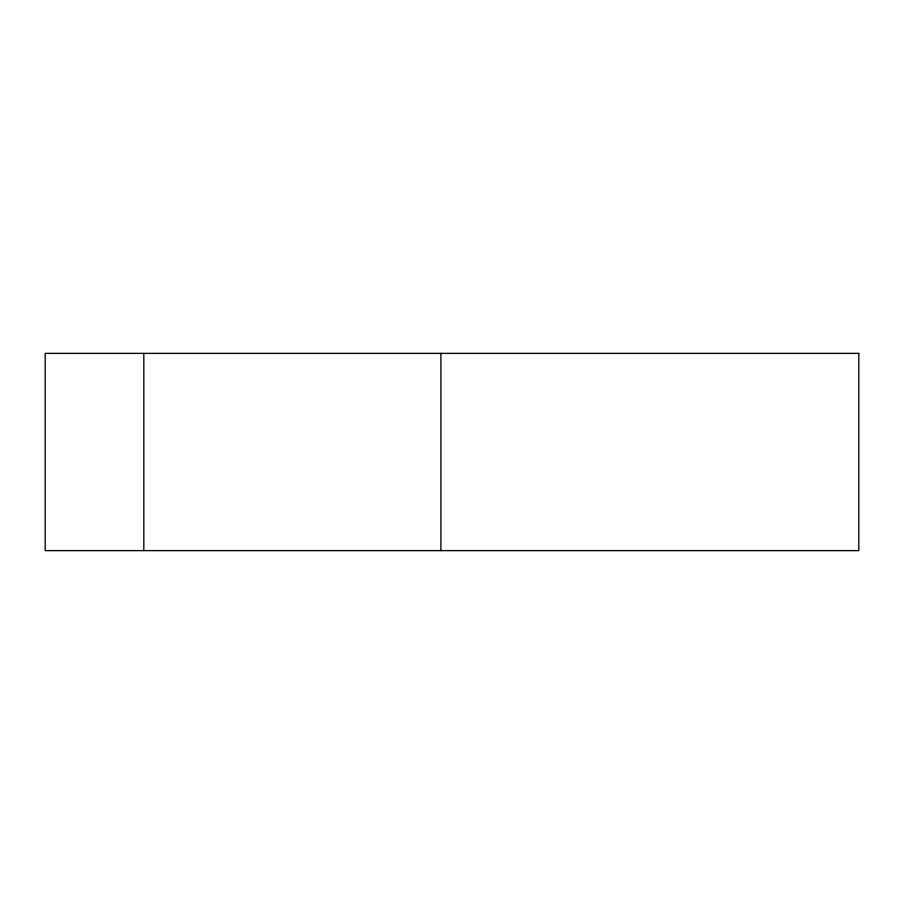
<?xml version="1.0" encoding="UTF-8"?>
<svg xmlns="http://www.w3.org/2000/svg" width="904" height="904" viewBox="0 0 904 904"><rect width="100%" height="100%" fill="white"/><g stroke="black" fill="none" stroke-linecap="round" stroke-linejoin="round"><path stroke-width="1.36" d="M440.915 353.385L440.915 550.615M143.815 353.385L143.815 550.615M858.8 353.385L45.2 353.385L45.2 550.615L858.8 550.615L858.8 353.385"/></g></svg>
